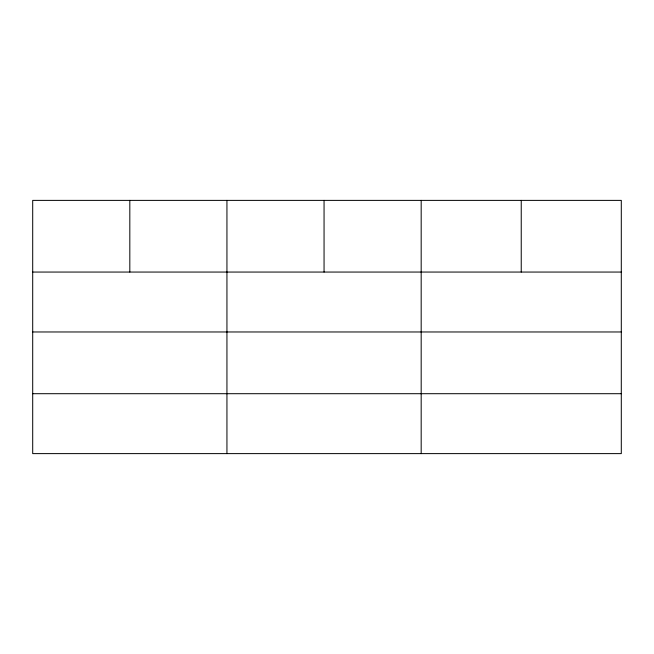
<?xml version="1.0" encoding="UTF-8"?>
<svg xmlns="http://www.w3.org/2000/svg" width="654" height="654" viewBox="0 0 654 654"><rect width="100%" height="100%" fill="white"/><g stroke="black" fill="none" stroke-linecap="round" stroke-linejoin="round"><path stroke-width="0.98" d="M621.3 331.97L621.3 200.386L32.7 200.386L32.7 453.614L621.3 453.614L621.3 331.97L32.7 331.97M32.7 272.056L621.3 272.056M32.7 393.7L621.3 393.7M521.238 200.386L521.238 272.056M421.176 200.386L421.176 453.614M324.057 200.386L324.057 272.056M226.938 200.386L226.938 453.614M129.819 200.386L129.819 272.056"/></g></svg>
